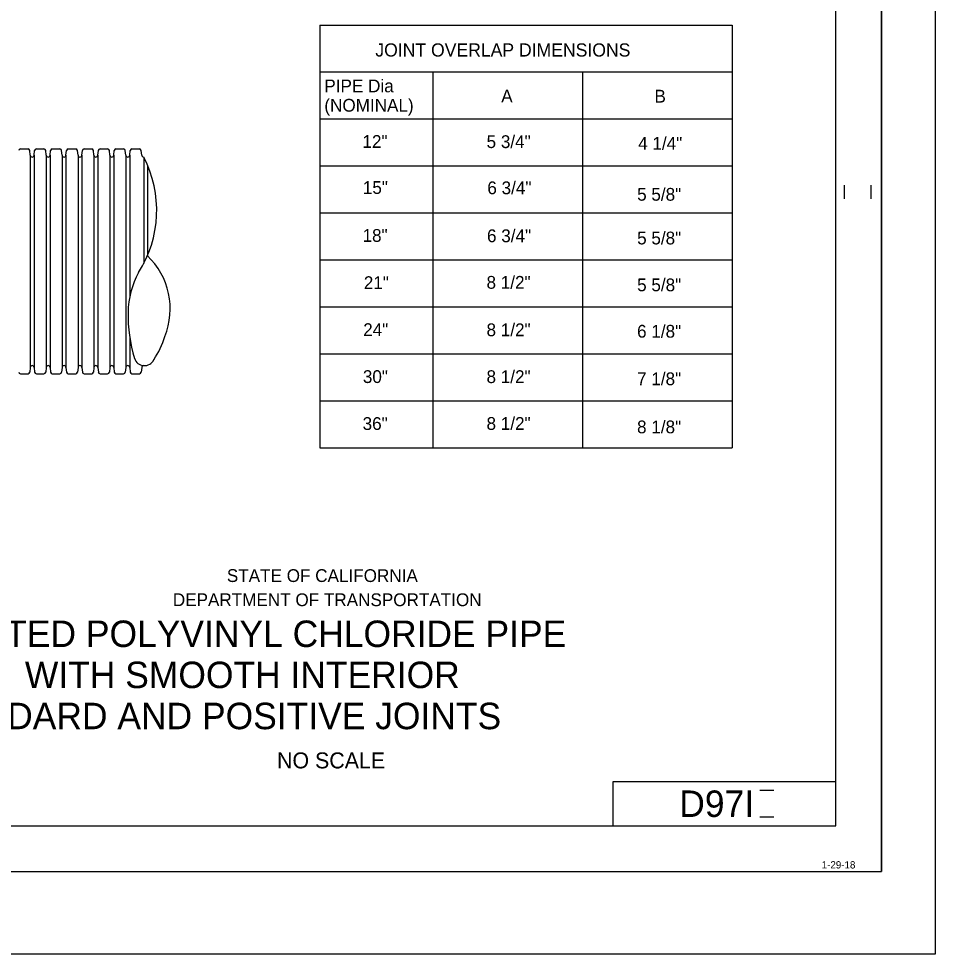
# Model space of a CAD drawing. Extents: x -894 to 866, y -476 to 714.
# Drawn here: x 364 to 866, y -476 to 36 of the extents above; entities that cross this region are included whole.
import ezdxf

# ---------------------------------------------------------------- set-up
doc = ezdxf.new("R2010")
doc.units = 0
for name, color, linetype in [('10 Sheet Format', 7, 'Continuous'), ('37 Drain Anno', 7, 'Continuous'), ('57 Undefined', 7, 'Continuous'), ('60 Nongeo Data', 7, 'Continuous')]:
    doc.layers.add(name, color=color, linetype=linetype)

msp = doc.modelspace()

# ---------------------------------------------------------------- linework, layer by layer
at = {"layer": '10 Sheet Format'}
for p, q in [((836.58, 668.96), (836.58, -431.04)), ((811.55, -406.04), (811.55, 643.96)), ((830.8, -62.88), (830.8, -55.24)), ((811.57, -381.94), (689.52, -381.94)), ((689.52, -381.94), (689.52, -406.04)), ((198.77, -406.04), (811.55, -406.04)), ((-863.43, -431.04), (836.58, -431.04)), ((836.58, -431.05), (836.58, -431.05))]:
    msp.add_line(p, q, dxfattribs=at)
for points in [[(-894.04, 713.56), (865.96, 713.56), (865.96, -476.44), (-894.04, -476.44)], [(-863.43, -431.04), (836.58, -431.04), (836.58, 668.96), (-863.43, 668.96)]]:
    msp.add_lwpolyline(points, close=True, dxfattribs=at)
at = {"layer": '57 Undefined'}
msp.add_line((816.26, -62.88), (816.26, -55.24), dxfattribs=at)
at = {"layer": '60 Nongeo Data'}
for p, q in [((529.17, 32.37), (529.17, -199.04)), ((529.17, 32.37), (754.73, 32.37)), ((754.73, 32.37), (754.73, -199.04)), ((529.17, 6.66), (754.73, 6.66)), ((590.85, 6.66), (590.85, -199.04)), ((672.79, 6.66), (672.79, -199.04)), ((529.17, -19.06), (754.73, -19.06)), ((365.21, -35.45), (369.36, -35.45)), ((373.93, -35.45), (378.08, -35.45)), ((382.64, -35.45), (386.79, -35.45)), ((391.36, -35.45), (395.51, -35.45)), ((400.07, -35.45), (404.23, -35.45)), ((408.79, -35.45), (412.94, -35.45)), ((417.51, -35.45), (421.66, -35.45)), ((426.22, -35.45), (430.38, -35.45)), ((370.58, -38.87), (370.31, -36.31)), ((370.58, -38.87), (370.58, -155.14)), ((372.7, -38.87), (372.98, -36.31)), ((372.7, -38.87), (372.7, -155.14)), ((379.3, -38.87), (379.02, -36.31)), ((379.3, -38.87), (379.3, -155.14)), ((381.42, -38.87), (381.7, -36.31)), ((381.42, -38.87), (381.42, -155.14)), ((388.02, -38.87), (387.74, -36.31)), ((388.02, -38.87), (388.02, -155.14)), ((390.13, -38.87), (390.41, -36.31)), ((390.13, -38.87), (390.13, -155.14)), ((396.73, -38.87), (396.46, -36.31)), ((396.73, -38.87), (396.73, -155.14)), ((398.85, -38.87), (399.13, -36.31)), ((398.85, -38.87), (398.85, -155.14)), ((405.45, -38.87), (405.17, -36.31)), ((405.45, -38.87), (405.45, -155.14)), ((407.57, -38.87), (407.85, -36.31)), ((407.57, -38.87), (407.57, -155.14)), ((414.17, -38.87), (413.89, -36.31)), ((414.17, -38.87), (414.17, -155.14)), ((416.28, -38.87), (416.56, -36.31)), ((416.28, -38.87), (416.28, -155.14)), ((422.88, -38.87), (422.6, -36.31)), ((422.88, -38.87), (422.88, -155.14)), ((425, -38.87), (425.28, -36.31)), ((425, -38.87), (425, -116.63)), ((431.6, -38.87), (431.32, -36.31)), ((432.66, -39.93), (432.66, -98.22)), ((434.77, -44.4), (434.77, -93.75)), ((529.17, -44.77), (754.73, -44.77)), ((529.17, -70.48), (754.73, -70.48)), ((529.17, -96.19), (754.73, -96.19)), ((529.17, -121.9), (754.73, -121.9)), ((425, -138.45), (425, -155.14)), ((529.17, -147.61), (754.73, -147.61)), ((365.21, -158.56), (369.36, -158.56)), ((370.58, -155.14), (370.31, -157.69)), ((372.7, -155.14), (372.98, -157.69)), ((373.93, -158.56), (378.08, -158.56)), ((379.3, -155.14), (379.02, -157.69)), ((381.42, -155.14), (381.7, -157.69)), ((382.64, -158.56), (386.79, -158.56)), ((388.02, -155.14), (387.74, -157.69)), ((390.13, -155.14), (390.41, -157.69)), ((391.36, -158.56), (395.51, -158.56)), ((396.73, -155.14), (396.46, -157.69)), ((398.85, -155.14), (399.13, -157.69)), ((400.07, -158.56), (404.23, -158.56)), ((405.45, -155.14), (405.17, -157.69)), ((407.57, -155.14), (407.85, -157.69)), ((408.79, -158.56), (412.94, -158.56)), ((414.17, -155.14), (413.89, -157.69)), ((416.28, -155.14), (416.56, -157.69)), ((417.51, -158.56), (421.66, -158.56)), ((422.88, -155.14), (422.6, -157.69)), ((425, -155.14), (425.28, -157.69)), ((426.22, -158.56), (430.38, -158.56)), ((431.6, -155.14), (431.32, -157.69)), ((529.17, -173.33), (754.73, -173.33)), ((529.17, -199.04), (754.73, -199.04)), ((777.6, -386.76), (769.97, -386.76)), ((777.6, -401.3), (769.97, -401.3))]:
    msp.add_line(p, q, dxfattribs=at)
for centre, major_axis, ratio, start_param, end_param in [((365.23, -36.42), (-0.975, 0), 0.996016, 4.735407, 6.17345), ((369.34, -36.42), (-0.975, 0), 0.996016, 3.251328, 4.689371), ((373.95, -36.42), (-0.975, 0), 0.996016, 4.735407, 6.17345), ((378.05, -36.42), (-0.975, 0), 0.996016, 3.251328, 4.689371), ((382.66, -36.42), (-0.975, 0), 0.996016, 4.735407, 6.17345), ((386.77, -36.42), (-0.975, 0), 0.996016, 3.251328, 4.689371), ((391.38, -36.42), (-0.975, 0), 0.996016, 4.735407, 6.17345), ((395.49, -36.42), (-0.975, 0), 0.996016, 3.251328, 4.689371), ((400.1, -36.42), (-0.975, 0), 0.996016, 4.735407, 6.17345), ((404.2, -36.42), (-0.975, 0), 0.996016, 3.251328, 4.689371), ((408.81, -36.42), (-0.975, 0), 0.996016, 4.735407, 6.17345), ((412.92, -36.42), (-0.975, 0), 0.996016, 3.251328, 4.689371), ((417.53, -36.42), (-0.975, 0), 0.996016, 4.735407, 6.17345), ((421.64, -36.42), (-0.975, 0), 0.996016, 3.251328, 4.689371), ((426.25, -36.42), (-0.975, 0), 0.996016, 4.735407, 6.17345), ((430.35, -36.42), (-0.975, 0), 0.996016, 3.251328, 4.689371), ((371.71, -38.81), (-1.13, 0), 0.996016, 0.05744, 1.50957), ((371.57, -38.81), (1.13, 0), 0.996016, 4.773615, 6.225745), ((380.43, -38.81), (-1.13, 0), 0.996016, 0.05744, 1.50957), ((380.29, -38.81), (1.13, 0), 0.996016, 4.773615, 6.225745), ((389.14, -38.81), (-1.13, 0), 0.996016, 0.05744, 1.50957), ((389.01, -38.81), (1.13, 0), 0.996016, 4.773615, 6.225745), ((397.86, -38.81), (-1.13, 0), 0.996016, 0.05744, 1.50957), ((397.72, -38.81), (1.13, 0), 0.996016, 4.773615, 6.225745), ((406.58, -38.81), (-1.13, 0), 0.996016, 0.05744, 1.50957), ((406.44, -38.81), (1.13, 0), 0.996016, 4.773615, 6.225745), ((415.29, -38.81), (-1.13, 0), 0.996016, 0.05744, 1.50957), ((415.16, -38.81), (1.13, 0), 0.996016, 4.773615, 6.225745), ((424.01, -38.81), (-1.13, 0), 0.996016, 0.05744, 1.50957), ((423.87, -38.81), (1.13, 0), 0.996016, 4.773615, 6.225745), ((378.25, -69.07), (0, 62.3), 0.988098, 4.13374, 5.199224), ((432.73, -38.81), (-1.13, 0), 0.996016, 0.05744, 1.50957), ((407.61, -123.12), (0, 40.04), 0.988098, 4.326761, 5.529204), ((472.41, -126.25), (0, 48.93), 0.988098, 1.078908, 1.542375), ((507.41, -125.89), (0, 84.34), 0.988098, 1.558661, 1.862288), ((396.84, -122.89), (0, -50.38), 0.988098, 0.982327, 1.262452), ((433.06, -148.31), (0, -5.83), 0.988098, 5.028537, 7.402972), ((365.23, -157.59), (0.975, 0), 0.996016, 3.251328, 4.689371), ((369.34, -157.59), (0.975, 0), 0.996016, 4.735407, 6.17345), ((371.71, -155.2), (-1.13, 0), 0.996016, 4.773615, 6.225745), ((371.57, -155.2), (1.13, 0), 0.996016, 0.05744, 1.50957), ((373.95, -157.59), (0.975, 0), 0.996016, 3.251328, 4.689371), ((378.05, -157.59), (0.975, 0), 0.996016, 4.735407, 6.17345), ((380.43, -155.2), (-1.13, 0), 0.996016, 4.773615, 6.225745), ((380.29, -155.2), (1.13, 0), 0.996016, 0.05744, 1.50957), ((382.66, -157.59), (0.975, 0), 0.996016, 3.251328, 4.689371), ((386.77, -157.59), (0.975, 0), 0.996016, 4.735407, 6.17345), ((389.14, -155.2), (-1.13, 0), 0.996016, 4.773615, 6.225745), ((389.01, -155.2), (1.13, 0), 0.996016, 0.05744, 1.50957), ((391.38, -157.59), (0.975, 0), 0.996016, 3.251328, 4.689371), ((395.49, -157.59), (0.975, 0), 0.996016, 4.735407, 6.17345), ((397.86, -155.2), (-1.13, 0), 0.996016, 4.773615, 6.225745), ((397.72, -155.2), (1.13, 0), 0.996016, 0.05744, 1.50957), ((400.1, -157.59), (0.975, 0), 0.996016, 3.251328, 4.689371), ((404.2, -157.59), (0.975, 0), 0.996016, 4.735407, 6.17345), ((406.58, -155.2), (-1.13, 0), 0.996016, 4.773615, 6.225745), ((406.44, -155.2), (1.13, 0), 0.996016, 0.05744, 1.50957), ((408.81, -157.59), (0.975, 0), 0.996016, 3.251328, 4.689371), ((412.92, -157.59), (0.975, 0), 0.996016, 4.735407, 6.17345), ((415.29, -155.2), (-1.13, 0), 0.996016, 4.773615, 6.225745), ((415.16, -155.2), (1.13, 0), 0.996016, 0.05744, 1.50957), ((417.53, -157.59), (0.975, 0), 0.996016, 3.251328, 4.689371), ((421.64, -157.59), (0.975, 0), 0.996016, 4.735407, 6.17345), ((424.01, -155.2), (-1.13, 0), 0.996016, 4.773615, 6.225745), ((423.87, -155.2), (1.13, 0), 0.996016, 0.05744, 1.50957), ((426.25, -157.59), (0.975, 0), 0.996016, 3.251328, 4.689371), ((430.35, -157.59), (0.975, 0), 0.996016, 4.735407, 6.17345), ((432.73, -155.2), (-1.13, 0), 0.996016, 4.773615, 6.225745)]:
    msp.add_ellipse(centre, major_axis=major_axis, ratio=ratio, start_param=start_param, end_param=end_param, dxfattribs=at)

# ---------------------------------------------------------------- texts
at = {"layer": '10 Sheet Format'}
for s, height, p in [('STATE OF CALIFORNIA', 7, (478.18, -272.59)), ('DEPARTMENT OF TRANSPORTATION', 7, (448.62, -285.81)), ('1-29-18', 4, (803.79, -429.46))]:
    msp.add_text(s, height=height, dxfattribs=at).set_placement(p)
at = {"layer": '37 Drain Anno'}
for s, height, p in [('CORRUGATED POLYVINYL CHLORIDE PIPE', 14.5, (257.75, -308.19)), ('WITH SMOOTH INTERIOR', 14.5, (367.64, -330.69)), ('STANDARD AND POSITIVE JOINTS', 14.5, (306.22, -353.19)), ('NO SCALE', 8.75, (505.65, -374.65))]:
    msp.add_text(s, height=height, dxfattribs=at).set_placement(p)
at = {"layer": '57 Undefined'}
for s, height, p in [('JOINT OVERLAP DIMENSIONS', 7.1993, (559.46, 15.13)), ('PIPE Dia', 7, (531.55, -4.46)), ('A', 7, (628.38, -9.99)), ('B', 7, (712.25, -10.08)), ('(NOMINAL)', 7, (531.55, -15.06)), ('12"', 7, (552.41, -34.89)), ('5 3/4"', 7, (620.36, -34.98)), ('4 1/4"', 7, (703.34, -35.88)), ('15"', 7, (552.63, -60.1)), ('6 3/4"', 7, (620.76, -60.27)), ('5 5/8"', 7, (702.75, -63.81)), ('18"', 7, (552.46, -86.35)), ('6 3/4"', 7, (620.58, -86.53)), ('5 5/8"', 7, (702.75, -87.75)), ('21"', 7, (553.16, -112.19)), ('8 1/2"', 7, (620.32, -112.02)), ('5 5/8"', 7, (702.75, -113.4)), ('24"', 7, (552.81, -137.92)), ('8 1/2"', 7, (620.32, -138.01)), ('6 1/8"', 7, (702.72, -138.8)), ('30"', 7, (552.63, -163.63)), ('8 1/2"', 7, (620.32, -163.65)), ('7 1/8"', 7, (702.72, -164.83)), ('36"', 7, (552.5, -189.34)), ('8 1/2"', 7, (620.32, -189.3)), ('8 1/8"', 7, (702.72, -191.17))]:
    msp.add_text(s, height=height, dxfattribs=at).set_placement(p)
at = {"layer": '60 Nongeo Data'}
msp.add_text('D97I', height=14.5, dxfattribs=at).set_placement((725.83, -401.24))

doc.saveas('drawing.dxf')
